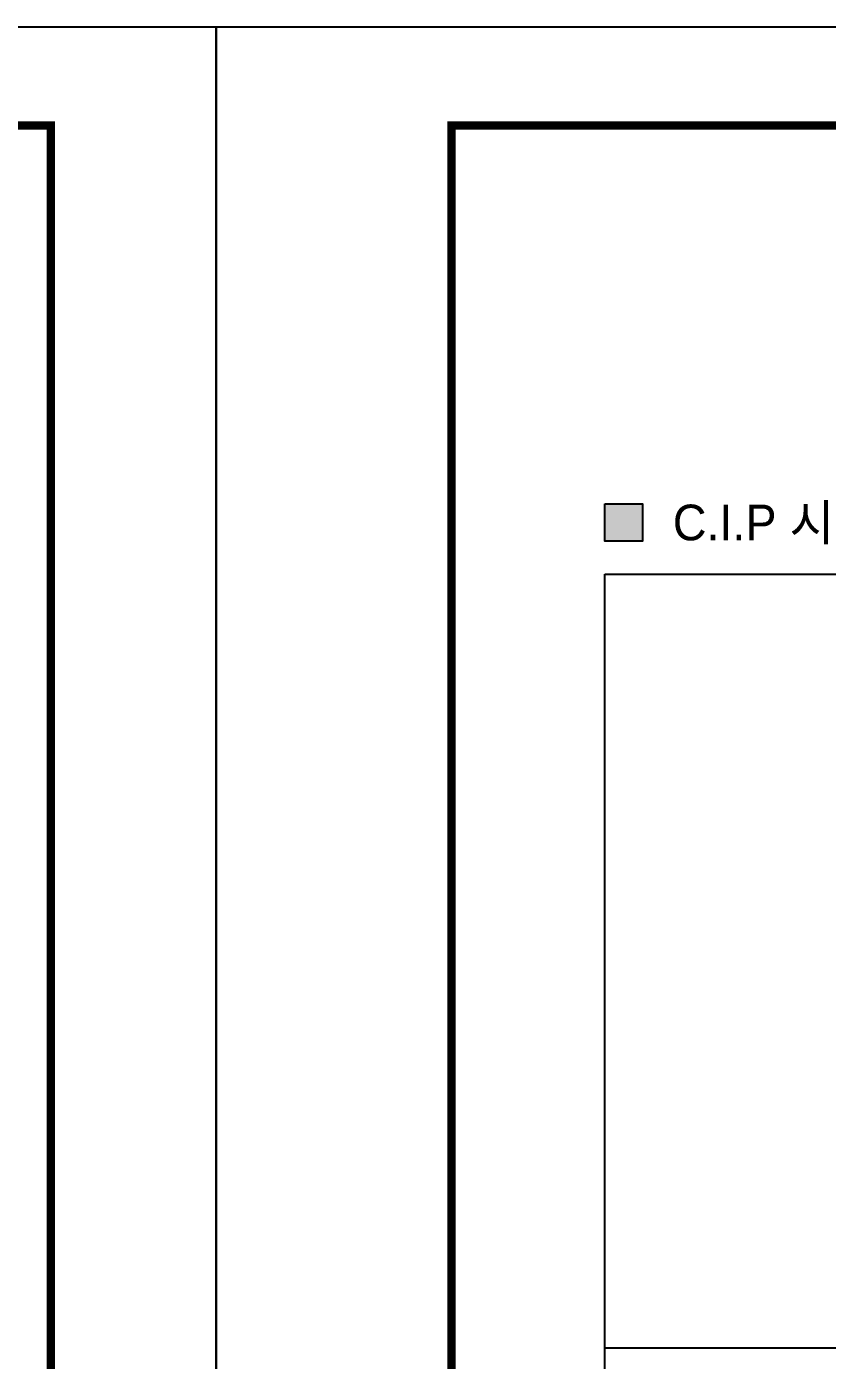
# Model space of a CAD drawing. Header units: millimetres. Extents: x 1073475 to 2890243, y -1340830 to -367733.
# Drawn here: x 2763748 to 2765206, y -370163 to -367733 of the extents above; entities that cross this region are included whole.
import ezdxf
from ezdxf.enums import TextEntityAlignment as Align

# ---------------------------------------------------------------- set-up
doc = ezdxf.new("R2010")
doc.units = ezdxf.units.MM
doc.header["$LTSCALE"] = 50
for name, color, linetype in [('0-TEXT-1', 7, 'Continuous'), ('11', 11, 'Continuous'), ('TEX', 3, 'Continuous'), ('TEXT', 3, 'Continuous'), ('TEXT01(IMAGE)', 7, 'Continuous')]:
    doc.layers.add(name, color=color, linetype=linetype)
doc.layers.add('defpoint', color=193, linetype='Continuous', plot=False)
doc.styles.add('RXHG', font='arial.ttf')
doc.styles.add('돋움', font='')
doc.styles.get('돋움').set_extended_font_data('Dotum')

# ---------------------------------------------------------------- blocks, each defined once
blk = doc.blocks.new('dbox')
at = {"layer": '11'}
for p, q in [((4288, 57600), (81088, 57600)), ((4288, 1800), (4288, 57600)), ((81088, 57600), (81088, 1800))]:
    blk.add_line(p, q, dxfattribs=at)
at = {"layer": '11', "const_width": 150}
blk.add_lwpolyline([(81088, 1800), (4288, 1800), (4288, 57600), (81088, 57600)], close=True, dxfattribs=at)
at = {"layer": 'TEXT', "color": 7}
for p, q in [((0, 59400), (84100, 59400)), ((0, 0), (0, 59400)), ((84100, 59400), (84100, 0))]:
    blk.add_line(p, q, dxfattribs=at)
at = {"layer": 'TEX', "color": 6, "linetype": 'Continuous', "style": 'RXHG', "width": 1}
for tag, p in [('일자', (76628, 15972)), ('축척', (76628, 13925)), ('설계번호', (76684, 12170))]:
    blk.add_attdef(tag, p, '', height=300, dxfattribs=at)
at = {"layer": 'TEX', "color": 7, "linetype": 'Continuous', "style": 'RXHG', "width": 1}
blk.add_attdef('파일명', (81840, 4453), '', height=300, rotation=90, dxfattribs=at)
at = {"layer": 'TEX', "linetype": 'Continuous', "style": 'RXHG', "width": 1}
for tag, p in [('도면명-1', (77799, 3389)), ('도면명-2', (77799, 2662))]:
    blk.add_attdef(tag, text='', height=400, dxfattribs=at).set_placement(p, align=Align.CENTER)

msp = doc.modelspace()

# ---------------------------------------------------------------- hatches: boundary and pattern name
at = {"layer": 'TEXT01(IMAGE)'}
msp.add_hatch(color=256, dxfattribs=at).paths.add_polyline_path([(2764800.9, -368602.3), (2764869.2, -368602.3), (2764869.2, -368670.6), (2764800.9, -368670.6)])

# ---------------------------------------------------------------- linework, layer by layer
at = {"color": 4, "ltscale": 0.2}
msp.add_line((2764800.9, -368730.6), (2771280.9, -368730.6), dxfattribs=at)
msp.add_lwpolyline([(2764800.9, -370140.2), (2768000.9, -370140.2)], dxfattribs=at)
at = {"layer": 'defpoint'}
msp.add_line((2764800.9, -372810.6), (2764800.9, -368730.6), dxfattribs=at)
at = {"layer": 'TEXT01(IMAGE)'}
msp.add_lwpolyline([(2764800.9, -368602.3), (2764869.2, -368602.3), (2764869.2, -368670.6), (2764800.9, -368670.6)], close=True, dxfattribs=at)

# ---------------------------------------------------------------- block references
at = {"xscale": 0.1, "yscale": 0.1, "zscale": 0.1}
for p in [(2755682.7, -373673.1), (2764092.7, -373673.1)]:
    msp.add_blockref('dbox', p, dxfattribs=at)

# ---------------------------------------------------------------- texts
at = {"layer": '0-TEXT-1', "style": '돋움'}
msp.add_text('C.I.P 시공순서도', height=65, dxfattribs=at).set_placement((2764924.6, -368636.5), align=Align.MIDDLE_LEFT)

doc.saveas('drawing.dxf')
